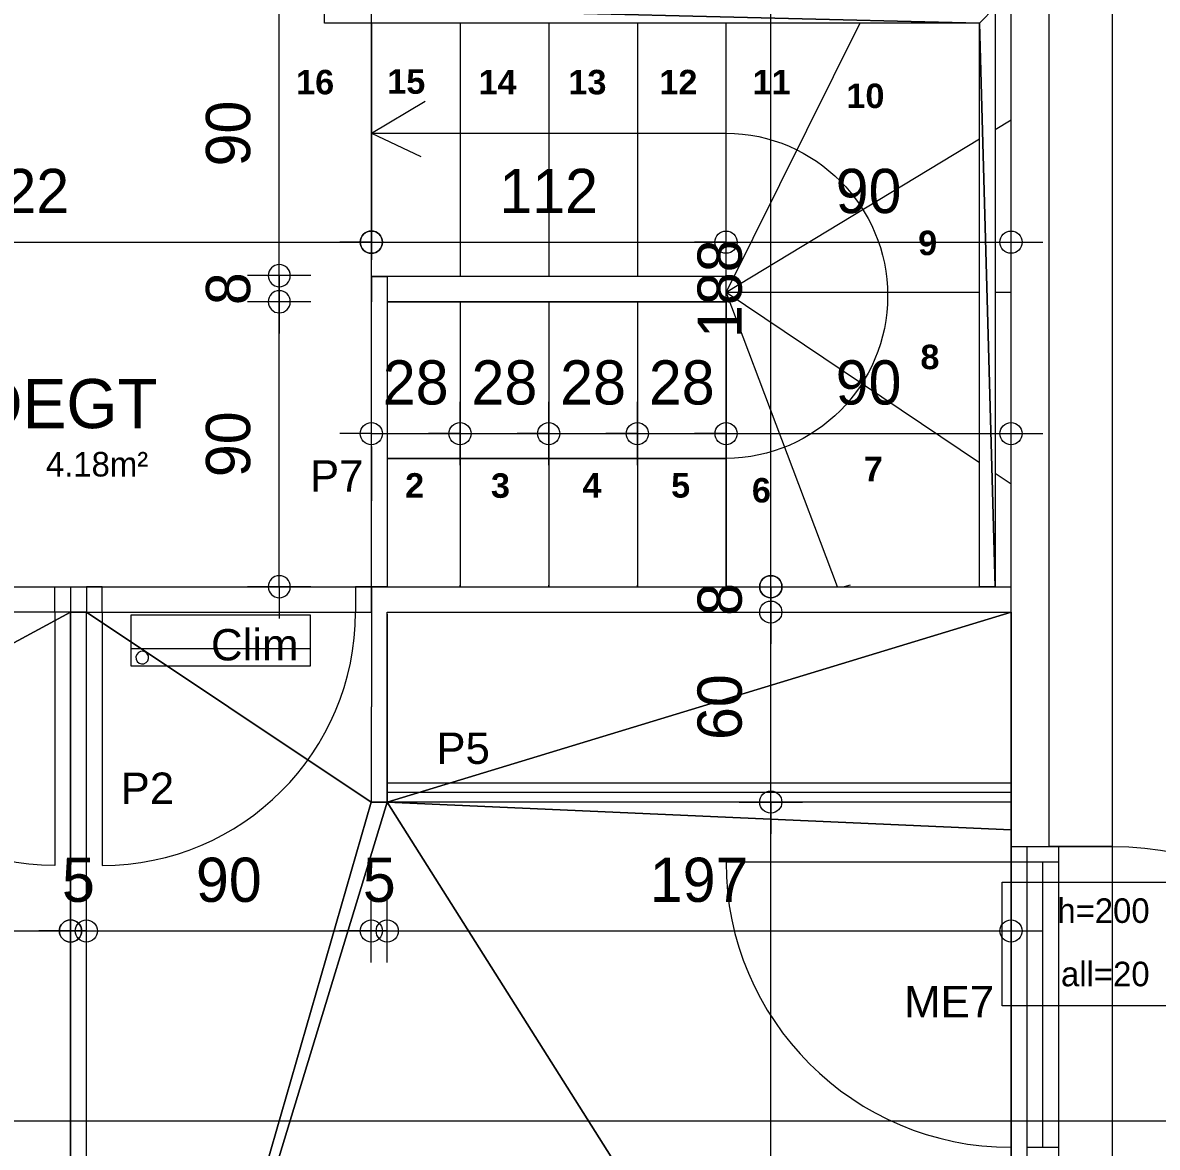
# Model space of a CAD drawing. Header units: metres. Extents: x 1.8 to 61.8, y -53.3 to -11.3.
# Drawn here: x 46.683 to 50.266, y -21.45 to -17.899 of the extents above; entities that cross this region are included whole.
import ezdxf
from ezdxf.enums import TextEntityAlignment as Align
from ezdxf.lldxf.tags import DXFTag

# ---------------------------------------------------------------- set-up
doc = ezdxf.new("R2010")
doc.units = ezdxf.units.M
doc.header["$MEASUREMENT"] = 0
for name, color, linetype in [('Calque commun', 7, 'Continuous'), ('Calque5', 7, 'Continuous'), ('Cotations', 7, 'Continuous'), ('Textes', 7, 'Continuous')]:
    doc.layers.add(name, color=color, linetype=linetype)
doc.styles.add('Arial14', font='arial.ttf', dxfattribs={"height": 0.098961})
doc.styles.add('Arial6', font='arialbd.ttf', dxfattribs={"height": 0.077267})
doc.styles.add('Century Gothic12', font='GOTHIC.TTF', dxfattribs={"height": 0.077575})
doc.styles.add('Century Gothic18', font='GOTHIC.TTF', dxfattribs={"height": 0.139636})
doc.styles.add('Century Gothic21', font='GOTHIC.TTF', dxfattribs={"height": 0.155151})
tags = doc.linetypes.add('DASHDOT2', pattern=[0.5, 0.25, -0.125, 0, -0.125]).pattern_tags.tags
tags[10:11] = [DXFTag(74, 4), DXFTag(75, 0), DXFTag(340, '0'), DXFTag(46, 1.0), DXFTag(50, 0.0), DXFTag(44, 0.0), DXFTag(45, 0.0)]
tags[8:9] = [DXFTag(74, 4), DXFTag(75, 0), DXFTag(340, '0'), DXFTag(46, 1.0), DXFTag(50, 0.0), DXFTag(44, 0.0), DXFTag(45, 0.0)]
tags[6:7] = [DXFTag(74, 4), DXFTag(75, 0), DXFTag(340, '0'), DXFTag(46, 1.0), DXFTag(50, 0.0), DXFTag(44, 0.0), DXFTag(45, 0.0)]
tags[4:5] = [DXFTag(74, 4), DXFTag(75, 0), DXFTag(340, '0'), DXFTag(46, 1.0), DXFTag(50, 0.0), DXFTag(44, 0.0), DXFTag(45, 0.0)]
tags = doc.linetypes.add('HIDDEN', pattern=[0.375, 0.25, -0.125]).pattern_tags.tags
tags[6:7] = [DXFTag(74, 4), DXFTag(75, 0), DXFTag(340, '0'), DXFTag(46, 1.0), DXFTag(50, 0.0), DXFTag(44, 0.0), DXFTag(45, 0.0)]
tags[4:5] = [DXFTag(74, 4), DXFTag(75, 0), DXFTag(340, '0'), DXFTag(46, 1.0), DXFTag(50, 0.0), DXFTag(44, 0.0), DXFTag(45, 0.0)]
tags = doc.linetypes.add('HIDDEN2', pattern=[0.1875, 0.125, -0.0625]).pattern_tags.tags
tags[6:7] = [DXFTag(74, 4), DXFTag(75, 0), DXFTag(340, '0'), DXFTag(46, 1.0), DXFTag(50, 0.0), DXFTag(44, 0.0), DXFTag(45, 0.0)]
tags[4:5] = [DXFTag(74, 4), DXFTag(75, 0), DXFTag(340, '0'), DXFTag(46, 1.0), DXFTag(50, 0.0), DXFTag(44, 0.0), DXFTag(45, 0.0)]
tags = doc.linetypes.add('HIDDENX2', pattern=[0.75, 0.5, -0.25]).pattern_tags.tags
tags[6:7] = [DXFTag(74, 4), DXFTag(75, 0), DXFTag(340, '0'), DXFTag(46, 1.0), DXFTag(50, 0.0), DXFTag(44, 0.0), DXFTag(45, 0.0)]
tags[4:5] = [DXFTag(74, 4), DXFTag(75, 0), DXFTag(340, '0'), DXFTag(46, 1.0), DXFTag(50, 0.0), DXFTag(44, 0.0), DXFTag(45, 0.0)]

# ---------------------------------------------------------------- blocks, each defined once
blk = doc.blocks.new('Block53473')
at = {"layer": 'Calque commun', "color": 7, "linetype": 'Continuous', "lineweight": 9}
for p, q in [((49.8042, -20.4998), (49.8042, -16.2731)), ((49.9242, -20.4998), (49.9242, -16.2731))]:
    blk.add_line(p, q, dxfattribs=at)
at = {"layer": 'Calque commun', "color": 7, "linetype": 'Continuous', "lineweight": 18}
blk.add_line((50.1242, -20.4998), (50.1242, -16.2731), dxfattribs=at)
blk = doc.blocks.new('@PRES_1_$$_1-25')
at = {"layer": 'Calque commun', "color": 5, "linetype": 'Continuous', "lineweight": 9}
for p, q in [((0, 0.32), (1, 0.32)), ((1, 0.15), (0, 0.15)), ((0.05, 0.05), (0.05, 0.15)), ((0.95, 0.15), (0.95, 0.05)), ((0.05, 0.1), (0.95, 0.1)), ((1, 0.05), (0, 0.05)), ((0, 0), (1, 0))]:
    blk.add_line(p, q, dxfattribs=at)
blk = doc.blocks.new('@PRES_1_$$_1-26')
at = {"layer": 'Calque commun', "color": 7, "linetype": 'Continuous', "lineweight": 9}
blk.add_line((0, 0), (0, 0.32), dxfattribs=at)
blk = doc.blocks.new('@PRES_1_$$_1-27')
at = {"layer": 'Calque commun', "color": 7, "linetype": 'Continuous', "lineweight": 9}
blk.add_line((0, 0), (0, 0.32), dxfattribs=at)
blk = doc.blocks.new('INTER_2D_COMB9')
at = {"layer": 'Calque commun', "color": 0, "linetype": 'ByBlock', "lineweight": -2}
for name in ['@PRES_1_$$_1-25', '@PRES_1_$$_1-26']:
    blk.add_blockref(name, (0, 0), dxfattribs=at)
at = {"layer": 'Calque commun', "color": 0, "linetype": 'ByBlock', "lineweight": -2, "extrusion": (0, 0, -1), "xscale": -1, "yscale": -1, "zscale": -1, "rotation": -180}
blk.add_blockref('@PRES_1_$$_1-27', (-1, 0), dxfattribs=at)
blk = doc.blocks.new('PLACED_COMB9')
at = {"layer": 'Calque commun', "color": 0, "linetype": 'ByBlock', "lineweight": -2}
blk.add_blockref('INTER_2D_COMB9', (0, 0), dxfattribs=at)
blk = doc.blocks.new('xmodule1pgniv1-7')
at = {"layer": 'Calque commun', "color": 5, "linetype": 'Continuous', "lineweight": 9}
blk.add_arc((0, 0), 0.5, 0, 359.9994, dxfattribs=at)
blk = doc.blocks.new('xmodule1pgniv1-8')
at = {"layer": 'Calque commun', "color": 5, "linetype": 'Continuous', "lineweight": 9}
blk.add_arc((0, 0), 0.5, 0, 359.9994, dxfattribs=at)
blk = doc.blocks.new('DimLine53630')
at = {"layer": 'Calque commun', "color": 5, "linetype": 'Continuous', "lineweight": 9}
for p, q in [((36.2251, -21.2312), (36.2251, -21.1312)), ((36.1251, -21.2312), (36.3251, -21.2312)), ((36.2251, -24.3512), (36.2251, -21.2312)), ((36.1251, -24.3512), (36.3251, -24.3512)), ((36.2251, -24.3512), (36.2251, -24.4512))]:
    blk.add_line(p, q, dxfattribs=at)
at = {"layer": 'Calque commun', "color": 5, "linetype": 'Continuous', "lineweight": 9, "extrusion": (0, 0, -1), "xscale": 0.07000000029802322, "yscale": 0.07000000029802322, "zscale": 0.07000000029802322, "rotation": 90}
for name, p in [('xmodule1pgniv1-8', (-36.2251, -21.2312)), ('xmodule1pgniv1-7', (-36.2251, -24.3512))]:
    blk.add_blockref(name, p, dxfattribs=at)
at = {"layer": 'Calque commun', "color": 5, "linetype": 'Continuous', "lineweight": 9, "style": 'Century Gothic18'}
blk.add_text('312', height=0.13964, rotation=90, dxfattribs=at).set_placement((36.1751, -22.7912), align=Align.BOTTOM_CENTER)
blk = doc.blocks.new('xmodule1pgniv1-9')
at = {"layer": 'Calque commun', "color": 5, "linetype": 'Continuous', "lineweight": 9}
blk.add_arc((0, 0), 0.5, 0, 359.9994, dxfattribs=at)
blk = doc.blocks.new('xmodule1pgniv1-10')
at = {"layer": 'Calque commun', "color": 5, "linetype": 'Continuous', "lineweight": 9}
blk.add_arc((0, 0), 0.5, 0, 359.9994, dxfattribs=at)
blk = doc.blocks.new('DimLine53638')
at = {"layer": 'Calque commun', "color": 5, "linetype": 'Continuous', "lineweight": 9}
for p, q in [((36.2251, -20.6312), (36.2251, -20.5312)), ((36.1251, -20.6312), (36.3251, -20.6312)), ((36.2251, -21.2312), (36.2251, -20.6312)), ((36.1251, -21.2312), (36.3251, -21.2312)), ((36.2251, -21.2312), (36.2251, -21.3312))]:
    blk.add_line(p, q, dxfattribs=at)
at = {"layer": 'Calque commun', "color": 5, "linetype": 'Continuous', "lineweight": 9, "extrusion": (0, 0, -1), "xscale": 0.07000000029802322, "yscale": 0.07000000029802322, "zscale": 0.07000000029802322, "rotation": 90}
for name, p in [('xmodule1pgniv1-10', (-36.2251, -20.6312)), ('xmodule1pgniv1-9', (-36.2251, -21.2312))]:
    blk.add_blockref(name, p, dxfattribs=at)
at = {"layer": 'Calque commun', "color": 5, "linetype": 'Continuous', "lineweight": 9, "style": 'Century Gothic18'}
blk.add_text('60', height=0.13964, rotation=90, dxfattribs=at).set_placement((36.1751, -20.9312), align=Align.BOTTOM_CENTER)
blk = doc.blocks.new('xmodule1pgniv1-11')
at = {"layer": 'Calque commun', "color": 5, "linetype": 'Continuous', "lineweight": 9}
blk.add_arc((0, 0), 0.5, 0, 359.9994, dxfattribs=at)
blk = doc.blocks.new('xmodule1pgniv1-12')
at = {"layer": 'Calque commun', "color": 5, "linetype": 'Continuous', "lineweight": 9}
blk.add_arc((0, 0), 0.5, 0, 359.9994, dxfattribs=at)
blk = doc.blocks.new('DimLine53646')
at = {"layer": 'Calque commun', "color": 5, "linetype": 'Continuous', "lineweight": 9}
for p, q in [((36.2252, -20.5512), (36.2252, -20.4512)), ((36.1252, -20.5512), (36.3252, -20.5512)), ((36.2251, -20.6312), (36.2252, -20.5512)), ((36.1251, -20.6312), (36.3251, -20.6312)), ((36.2251, -20.6312), (36.2251, -20.7312))]:
    blk.add_line(p, q, dxfattribs=at)
at = {"layer": 'Calque commun', "color": 5, "linetype": 'Continuous', "lineweight": 9, "extrusion": (0, 0, -1), "xscale": 0.07000000029802322, "yscale": 0.07000000029802322, "zscale": 0.07000000029802322, "rotation": 90}
for name, p in [('xmodule1pgniv1-12', (-36.2252, -20.5512)), ('xmodule1pgniv1-11', (-36.2251, -20.6312))]:
    blk.add_blockref(name, p, dxfattribs=at)
at = {"layer": 'Calque commun', "color": 5, "linetype": 'Continuous', "lineweight": 9, "style": 'Century Gothic18'}
blk.add_text('8', height=0.1396, rotation=89.9781, dxfattribs=at).set_placement((36.1752, -20.5912), align=Align.BOTTOM_CENTER)
blk = doc.blocks.new('xmodule1pgniv1-13')
at = {"layer": 'Calque commun', "color": 5, "linetype": 'Continuous', "lineweight": 9}
blk.add_arc((0, 0), 0.5, 0, 359.9994, dxfattribs=at)
blk = doc.blocks.new('xmodule1pgniv1-14')
at = {"layer": 'Calque commun', "color": 5, "linetype": 'Continuous', "lineweight": 9}
blk.add_arc((0, 0), 0.5, 0, 359.9994, dxfattribs=at)
blk = doc.blocks.new('DimLine53654')
at = {"layer": 'Calque commun', "color": 5, "linetype": 'Continuous', "lineweight": 9}
for p, q in [((36.2253, -18.6687), (36.2253, -18.5687)), ((36.1253, -18.6687), (36.3253, -18.6687)), ((36.2252, -20.5512), (36.2253, -18.6687)), ((36.1252, -20.5512), (36.3252, -20.5512)), ((36.2252, -20.5512), (36.2252, -20.6512))]:
    blk.add_line(p, q, dxfattribs=at)
at = {"layer": 'Calque commun', "color": 5, "linetype": 'Continuous', "lineweight": 9, "xscale": 0.07000000029802322, "yscale": 0.07000000029802322, "zscale": 0.07000000029802322, "rotation": 90}
for name, p in [('xmodule1pgniv1-14', (36.2253, -18.6687)), ('xmodule1pgniv1-13', (36.2252, -20.5512))]:
    blk.add_blockref(name, p, dxfattribs=at)
at = {"layer": 'Calque commun', "color": 5, "linetype": 'Continuous', "lineweight": 9, "style": 'Century Gothic18'}
blk.add_text('188', height=0.13964, rotation=89.9974, dxfattribs=at).set_placement((36.1752, -19.61), align=Align.BOTTOM_CENTER)
blk = doc.blocks.new('xmodule1pgniv1-21')
at = {"layer": 'Calque commun', "color": 5, "linetype": 'Continuous', "lineweight": 9}
blk.add_arc((0, 0), 0.5, 0, 359.9994, dxfattribs=at)
blk = doc.blocks.new('xmodule1pgniv1-22')
at = {"layer": 'Calque commun', "color": 5, "linetype": 'Continuous', "lineweight": 9}
blk.add_arc((0, 0), 0.5, 0, 359.9994, dxfattribs=at)
blk = doc.blocks.new('DimLine53686')
at = {"layer": 'Calque commun', "color": 5, "linetype": 'Continuous', "lineweight": 9}
for p, q in [((36.0838, -19.563), (36.0838, -19.363)), ((36.9838, -19.563), (36.9838, -19.363)), ((36.0838, -19.463), (35.9838, -19.463)), ((36.0838, -19.463), (36.9838, -19.463)), ((36.9838, -19.463), (37.0838, -19.463))]:
    blk.add_line(p, q, dxfattribs=at)
at = {"layer": 'Calque commun', "color": 5, "linetype": 'Continuous', "lineweight": 9, "extrusion": (0, 0, -1), "xscale": 0.07000000029802322, "yscale": 0.07000000029802322, "zscale": 0.07000000029802322}
for name, p in [('xmodule1pgniv1-21', (-36.0838, -19.463)), ('xmodule1pgniv1-22', (-36.9838, -19.463))]:
    blk.add_blockref(name, p, dxfattribs=at)
at = {"layer": 'Calque commun', "color": 5, "linetype": 'Continuous', "lineweight": 9, "style": 'Century Gothic18'}
blk.add_text('90', height=0.13964, dxfattribs=at).set_placement((36.5338, -19.413), align=Align.BOTTOM_CENTER)
blk = doc.blocks.new('xmodule1pgniv1-23')
at = {"layer": 'Calque commun', "color": 5, "linetype": 'Continuous', "lineweight": 9}
blk.add_arc((0, 0), 0.5, 0, 359.9994, dxfattribs=at)
blk = doc.blocks.new('xmodule1pgniv1-24')
at = {"layer": 'Calque commun', "color": 5, "linetype": 'Continuous', "lineweight": 9}
blk.add_arc((0, 0), 0.5, 0, 359.9994, dxfattribs=at)
blk = doc.blocks.new('DimLine53694')
at = {"layer": 'Calque commun', "color": 5, "linetype": 'Continuous', "lineweight": 9}
for p, q in [((34.9639, -19.563), (34.9639, -19.363)), ((36.0838, -19.563), (36.0838, -19.363)), ((34.9639, -19.463), (34.8639, -19.463)), ((34.9639, -19.463), (36.0838, -19.463)), ((36.0838, -19.463), (36.1838, -19.463))]:
    blk.add_line(p, q, dxfattribs=at)
at = {"layer": 'Calque commun', "color": 5, "linetype": 'Continuous', "lineweight": 9, "extrusion": (0, 0, -1), "xscale": 0.07000000029802322, "yscale": 0.07000000029802322, "zscale": 0.07000000029802322}
for name, p in [('xmodule1pgniv1-23', (-34.9639, -19.463)), ('xmodule1pgniv1-24', (-36.0838, -19.463))]:
    blk.add_blockref(name, p, dxfattribs=at)
at = {"layer": 'Calque commun', "color": 5, "linetype": 'Continuous', "lineweight": 9, "style": 'Century Gothic18'}
blk.add_text('112', height=0.13964, dxfattribs=at).set_placement((35.5238, -19.413), align=Align.BOTTOM_CENTER)
blk = doc.blocks.new('xmodule1pgniv1-25')
at = {"layer": 'Calque commun', "color": 5, "linetype": 'Continuous', "lineweight": 9}
blk.add_arc((0, 0), 0.5, 0, 359.9994, dxfattribs=at)
blk = doc.blocks.new('xmodule1pgniv1-26')
at = {"layer": 'Calque commun', "color": 5, "linetype": 'Continuous', "lineweight": 9}
blk.add_arc((0, 0), 0.5, 0, 359.9994, dxfattribs=at)
blk = doc.blocks.new('DimLine53702')
at = {"layer": 'Calque commun', "color": 5, "linetype": 'Continuous', "lineweight": 9}
for p, q in [((32.7437, -19.563), (32.7437, -19.363)), ((34.9639, -19.563), (34.9639, -19.363)), ((32.7437, -19.463), (32.6437, -19.463)), ((32.7437, -19.463), (34.9639, -19.463)), ((34.9639, -19.463), (35.0639, -19.463))]:
    blk.add_line(p, q, dxfattribs=at)
at = {"layer": 'Calque commun', "color": 5, "linetype": 'Continuous', "lineweight": 9, "xscale": 0.07000000029802322, "yscale": 0.07000000029802322, "zscale": 0.07000000029802322}
for name, p in [('xmodule1pgniv1-25', (32.7437, -19.463)), ('xmodule1pgniv1-26', (34.9639, -19.463))]:
    blk.add_blockref(name, p, dxfattribs=at)
at = {"layer": 'Calque commun', "color": 5, "linetype": 'Continuous', "lineweight": 9, "style": 'Century Gothic18'}
blk.add_text('222', height=0.13964, dxfattribs=at).set_placement((33.8538, -19.413), align=Align.BOTTOM_CENTER)
blk = doc.blocks.new('xmodule1pgniv1-65')
at = {"layer": 'Calque commun', "color": 5, "linetype": 'Continuous', "lineweight": 9}
blk.add_arc((0, 0), 0.5, 0, 359.9994, dxfattribs=at)
blk = doc.blocks.new('xmodule1pgniv1-66')
at = {"layer": 'Calque commun', "color": 5, "linetype": 'Continuous', "lineweight": 9}
blk.add_arc((0, 0), 0.5, 0, 359.9994, dxfattribs=at)
blk = doc.blocks.new('DimLine53878')
at = {"layer": 'Calque commun', "color": 5, "linetype": 'Continuous', "lineweight": 9}
for p, q in [((35.0138, -21.7381), (35.0138, -21.5381)), ((36.9837, -21.7381), (36.9837, -21.5381)), ((35.0138, -21.6381), (34.9138, -21.6381)), ((35.0138, -21.6381), (36.9837, -21.6381)), ((36.9837, -21.6381), (37.0837, -21.6381))]:
    blk.add_line(p, q, dxfattribs=at)
at = {"layer": 'Calque commun', "color": 5, "linetype": 'Continuous', "lineweight": 9, "extrusion": (0, 0, -1), "xscale": 0.07000000029802322, "yscale": 0.07000000029802322, "zscale": 0.07000000029802322}
for name, p in [('xmodule1pgniv1-65', (-35.0138, -21.6381)), ('xmodule1pgniv1-66', (-36.9837, -21.6381))]:
    blk.add_blockref(name, p, dxfattribs=at)
at = {"layer": 'Calque commun', "color": 5, "linetype": 'Continuous', "lineweight": 9, "style": 'Century Gothic18'}
blk.add_text('197', height=0.13964, dxfattribs=at).set_placement((35.9987, -21.5881), align=Align.BOTTOM_CENTER)
blk = doc.blocks.new('xmodule1pgniv1-67')
at = {"layer": 'Calque commun', "color": 5, "linetype": 'Continuous', "lineweight": 9}
blk.add_arc((0, 0), 0.5, 0, 359.9994, dxfattribs=at)
blk = doc.blocks.new('xmodule1pgniv1-68')
at = {"layer": 'Calque commun', "color": 5, "linetype": 'Continuous', "lineweight": 9}
blk.add_arc((0, 0), 0.5, 0, 359.9994, dxfattribs=at)
blk = doc.blocks.new('DimLine53886')
at = {"layer": 'Calque commun', "color": 5, "linetype": 'Continuous', "lineweight": 9}
for p, q in [((34.9637, -21.7381), (34.9637, -21.5381)), ((35.0138, -21.7381), (35.0138, -21.5381)), ((34.9637, -21.6381), (34.8637, -21.6381)), ((34.9637, -21.6381), (35.0138, -21.6381)), ((35.0138, -21.6381), (35.1138, -21.6381))]:
    blk.add_line(p, q, dxfattribs=at)
at = {"layer": 'Calque commun', "color": 5, "linetype": 'Continuous', "lineweight": 9, "extrusion": (0, 0, -1), "xscale": 0.07000000029802322, "yscale": 0.07000000029802322, "zscale": 0.07000000029802322}
for name, p in [('xmodule1pgniv1-67', (-34.9637, -21.6381)), ('xmodule1pgniv1-68', (-35.0138, -21.6381))]:
    blk.add_blockref(name, p, dxfattribs=at)
at = {"layer": 'Calque commun', "color": 5, "linetype": 'Continuous', "lineweight": 9, "style": 'Century Gothic18'}
blk.add_text('5', height=0.1396, dxfattribs=at).set_placement((34.9888, -21.5881), align=Align.BOTTOM_CENTER)
blk = doc.blocks.new('xmodule1pgniv1-69')
at = {"layer": 'Calque commun', "color": 5, "linetype": 'Continuous', "lineweight": 9}
blk.add_arc((0, 0), 0.5, 0, 359.9994, dxfattribs=at)
blk = doc.blocks.new('xmodule1pgniv1-70')
at = {"layer": 'Calque commun', "color": 5, "linetype": 'Continuous', "lineweight": 9}
blk.add_arc((0, 0), 0.5, 0, 359.9994, dxfattribs=at)
blk = doc.blocks.new('DimLine53894')
at = {"layer": 'Calque commun', "color": 5, "linetype": 'Continuous', "lineweight": 9}
for p, q in [((34.0638, -21.7381), (34.0638, -21.5381)), ((34.9637, -21.7381), (34.9637, -21.5381)), ((34.0638, -21.6381), (33.9638, -21.6381)), ((34.0638, -21.6381), (34.9637, -21.6381)), ((34.9637, -21.6381), (35.0637, -21.6381))]:
    blk.add_line(p, q, dxfattribs=at)
at = {"layer": 'Calque commun', "color": 5, "linetype": 'Continuous', "lineweight": 9, "extrusion": (0, 0, -1), "xscale": 0.07000000029802322, "yscale": 0.07000000029802322, "zscale": 0.07000000029802322}
for name, p in [('xmodule1pgniv1-69', (-34.0638, -21.6381)), ('xmodule1pgniv1-70', (-34.9637, -21.6381))]:
    blk.add_blockref(name, p, dxfattribs=at)
at = {"layer": 'Calque commun', "color": 5, "linetype": 'Continuous', "lineweight": 9, "style": 'Century Gothic18'}
blk.add_text('90', height=0.13964, dxfattribs=at).set_placement((34.5137, -21.5881), align=Align.BOTTOM_CENTER)
blk = doc.blocks.new('xmodule1pgniv1-71')
at = {"layer": 'Calque commun', "color": 5, "linetype": 'Continuous', "lineweight": 9}
blk.add_arc((0, 0), 0.5, 0, 359.9994, dxfattribs=at)
blk = doc.blocks.new('xmodule1pgniv1-72')
at = {"layer": 'Calque commun', "color": 5, "linetype": 'Continuous', "lineweight": 9}
blk.add_arc((0, 0), 0.5, 0, 359.9994, dxfattribs=at)
blk = doc.blocks.new('DimLine53902')
at = {"layer": 'Calque commun', "color": 5, "linetype": 'Continuous', "lineweight": 9}
for p, q in [((34.0138, -21.7381), (34.0138, -21.5381)), ((34.0638, -21.7381), (34.0638, -21.5381)), ((34.0138, -21.6381), (33.9138, -21.6381)), ((34.0138, -21.6381), (34.0638, -21.6381)), ((34.0638, -21.6381), (34.1638, -21.6381))]:
    blk.add_line(p, q, dxfattribs=at)
at = {"layer": 'Calque commun', "color": 5, "linetype": 'Continuous', "lineweight": 9, "extrusion": (0, 0, -1), "xscale": 0.07000000029802322, "yscale": 0.07000000029802322, "zscale": 0.07000000029802322}
for name, p in [('xmodule1pgniv1-71', (-34.0138, -21.6381)), ('xmodule1pgniv1-72', (-34.0638, -21.6381))]:
    blk.add_blockref(name, p, dxfattribs=at)
at = {"layer": 'Calque commun', "color": 5, "linetype": 'Continuous', "lineweight": 9, "style": 'Century Gothic18'}
blk.add_text('5', height=0.1396, dxfattribs=at).set_placement((34.0388, -21.5881), align=Align.BOTTOM_CENTER)
blk = doc.blocks.new('xmodule1pgniv1-73')
at = {"layer": 'Calque commun', "color": 5, "linetype": 'Continuous', "lineweight": 9}
blk.add_arc((0, 0), 0.5, 0, 359.9994, dxfattribs=at)
blk = doc.blocks.new('xmodule1pgniv1-74')
at = {"layer": 'Calque commun', "color": 5, "linetype": 'Continuous', "lineweight": 9}
blk.add_arc((0, 0), 0.5, 0, 359.9994, dxfattribs=at)
blk = doc.blocks.new('DimLine53910')
at = {"layer": 'Calque commun', "color": 5, "linetype": 'Continuous', "lineweight": 9}
for p, q in [((32.7436, -21.7381), (32.7436, -21.5381)), ((34.0138, -21.7381), (34.0138, -21.5381)), ((32.7436, -21.6381), (32.6436, -21.6381)), ((32.7436, -21.6381), (34.0138, -21.6381)), ((34.0138, -21.6381), (34.1138, -21.6381))]:
    blk.add_line(p, q, dxfattribs=at)
at = {"layer": 'Calque commun', "color": 5, "linetype": 'Continuous', "lineweight": 9, "xscale": 0.07000000029802322, "yscale": 0.07000000029802322, "zscale": 0.07000000029802322}
for name, p in [('xmodule1pgniv1-73', (32.7436, -21.6381)), ('xmodule1pgniv1-74', (34.0138, -21.6381))]:
    blk.add_blockref(name, p, dxfattribs=at)
at = {"layer": 'Calque commun', "color": 5, "linetype": 'Continuous', "lineweight": 9, "style": 'Century Gothic18'}
blk.add_text('127', height=0.13964, dxfattribs=at).set_placement((33.3787, -21.5881), align=Align.BOTTOM_CENTER)
blk = doc.blocks.new('@PRES_1_$$_1-46')
at = {"layer": 'Calque commun', "color": 5, "linetype": 'Continuous', "lineweight": 9}
blk.add_line((0.05, 0.08), (0.05, 0.88), dxfattribs=at)
at = {"layer": 'Calque commun', "color": 5, "linetype": 'Continuous', "lineweight": 9, "extrusion": (0, 0, -1)}
blk.add_arc((-0.05, 0.08), 0.8, 90, 180, dxfattribs=at)
at = {"layer": 'Calque commun', "color": 5, "linetype": 'Continuous', "lineweight": 9}
mesh = blk.add_polyface(dxfattribs=at)
corners = [(0, 0), (0, 0.08), (0.05, 0.08), (0.05, 0)]
mesh.append_faces([[corners[k] for k in face] for face in [(0, 1, 2, 3)]], dxfattribs={"color": 5})
mesh = blk.add_polyface(dxfattribs=at)
corners = [(0.85, 0), (0.85, 0.08), (0.9, 0.08), (0.9, 0)]
mesh.append_faces([[corners[k] for k in face] for face in [(0, 1, 2, 3)]], dxfattribs={"color": 5})
blk = doc.blocks.new('@PRES_1_$$_1-47')
at = {"layer": 'Calque commun', "color": 7, "linetype": 'Continuous', "lineweight": 9}
blk.add_line((0, 0), (0, 0.08), dxfattribs=at)
blk = doc.blocks.new('@PRES_1_$$_1-48')
at = {"layer": 'Calque commun', "color": 7, "linetype": 'Continuous', "lineweight": 9}
blk.add_line((0, 0), (0, 0.08), dxfattribs=at)
blk = doc.blocks.new('INTER_2D_COMB16')
at = {"layer": 'Calque5', "color": 0, "linetype": 'ByBlock', "lineweight": -2}
for name in ['@PRES_1_$$_1-46', '@PRES_1_$$_1-47']:
    blk.add_blockref(name, (0, 0), dxfattribs=at)
at = {"layer": 'Calque5', "color": 0, "linetype": 'ByBlock', "lineweight": -2, "extrusion": (0, 0, -1), "xscale": -1, "yscale": -1, "zscale": -1, "rotation": -180}
blk.add_blockref('@PRES_1_$$_1-48', (-0.9, 0), dxfattribs=at)
blk = doc.blocks.new('PLACED_COMB16')
at = {"layer": 'Calque5', "color": 0, "linetype": 'ByBlock', "lineweight": -2}
blk.add_blockref('INTER_2D_COMB16', (0, 0), dxfattribs=at)
blk = doc.blocks.new('xmodule1pgniv1-97')
at = {"layer": 'Calque commun', "color": 5, "linetype": 'Continuous', "lineweight": 9}
blk.add_arc((0, 0), 0.5, 0, 359.9994, dxfattribs=at)
blk = doc.blocks.new('xmodule1pgniv1-98')
at = {"layer": 'Calque commun', "color": 5, "linetype": 'Continuous', "lineweight": 9}
blk.add_arc((0, 0), 0.5, 0, 359.9994, dxfattribs=at)
blk = doc.blocks.new('DimLine60103')
at = {"layer": 'Calque commun', "color": 5, "linetype": 'Continuous', "lineweight": 9}
for p, q in [((34.6729, -19.6513), (34.6729, -19.5513)), ((34.7729, -19.6513), (34.5729, -19.6513)), ((34.6729, -20.5512), (34.6729, -19.6513)), ((34.7729, -20.5512), (34.5729, -20.5512)), ((34.6729, -20.5512), (34.6729, -20.6512))]:
    blk.add_line(p, q, dxfattribs=at)
at = {"layer": 'Calque commun', "color": 5, "linetype": 'Continuous', "lineweight": 9, "xscale": 0.07000000029802322, "yscale": 0.07000000029802322, "zscale": 0.07000000029802322, "rotation": 90}
for name, p in [('xmodule1pgniv1-98', (34.6729, -19.6513)), ('xmodule1pgniv1-97', (34.6729, -20.5512))]:
    blk.add_blockref(name, p, dxfattribs=at)
at = {"layer": 'Calque commun', "color": 5, "linetype": 'Continuous', "lineweight": 9, "style": 'Century Gothic18'}
blk.add_text('90', height=0.13964, rotation=90, dxfattribs=at).set_placement((34.6229, -20.1012), align=Align.BOTTOM_CENTER)
blk = doc.blocks.new('xmodule1pgniv1-99')
at = {"layer": 'Calque commun', "color": 5, "linetype": 'Continuous', "lineweight": 9}
blk.add_arc((0, 0), 0.5, 0, 359.9994, dxfattribs=at)
blk = doc.blocks.new('xmodule1pgniv1-100')
at = {"layer": 'Calque commun', "color": 5, "linetype": 'Continuous', "lineweight": 9}
blk.add_arc((0, 0), 0.5, 0, 359.9994, dxfattribs=at)
blk = doc.blocks.new('DimLine60111')
at = {"layer": 'Calque commun', "color": 5, "linetype": 'Continuous', "lineweight": 9}
for p, q in [((34.6729, -19.5687), (34.6729, -19.4687)), ((34.7729, -19.5687), (34.5729, -19.5687)), ((34.6729, -19.6513), (34.6729, -19.5687)), ((34.7729, -19.6513), (34.5729, -19.6513)), ((34.6729, -19.6513), (34.6729, -19.7513))]:
    blk.add_line(p, q, dxfattribs=at)
at = {"layer": 'Calque commun', "color": 5, "linetype": 'Continuous', "lineweight": 9, "xscale": 0.07000000029802322, "yscale": 0.07000000029802322, "zscale": 0.07000000029802322, "rotation": 90}
for name, p in [('xmodule1pgniv1-100', (34.6729, -19.5687)), ('xmodule1pgniv1-99', (34.6729, -19.6513))]:
    blk.add_blockref(name, p, dxfattribs=at)
at = {"layer": 'Calque commun', "color": 5, "linetype": 'Continuous', "lineweight": 9, "style": 'Century Gothic18'}
blk.add_text('8', height=0.1396, rotation=90, dxfattribs=at).set_placement((34.6229, -19.61), align=Align.BOTTOM_CENTER)
blk = doc.blocks.new('xmodule1pgniv1-101')
at = {"layer": 'Calque commun', "color": 5, "linetype": 'Continuous', "lineweight": 9}
blk.add_arc((0, 0), 0.5, 0, 359.9994, dxfattribs=at)
blk = doc.blocks.new('xmodule1pgniv1-102')
at = {"layer": 'Calque commun', "color": 5, "linetype": 'Continuous', "lineweight": 9}
blk.add_arc((0, 0), 0.5, 0, 359.9994, dxfattribs=at)
blk = doc.blocks.new('DimLine60119')
at = {"layer": 'Calque commun', "color": 5, "linetype": 'Continuous', "lineweight": 9}
for p, q in [((34.6729, -18.6713), (34.6729, -18.5713)), ((34.7729, -18.6713), (34.5729, -18.6713)), ((34.6729, -19.5687), (34.6729, -18.6713)), ((34.7729, -19.5687), (34.5729, -19.5687)), ((34.6729, -19.5687), (34.6729, -19.6687))]:
    blk.add_line(p, q, dxfattribs=at)
at = {"layer": 'Calque commun', "color": 5, "linetype": 'Continuous', "lineweight": 9, "xscale": 0.07000000029802322, "yscale": 0.07000000029802322, "zscale": 0.07000000029802322, "rotation": 90}
for name, p in [('xmodule1pgniv1-102', (34.6729, -18.6713)), ('xmodule1pgniv1-101', (34.6729, -19.5687))]:
    blk.add_blockref(name, p, dxfattribs=at)
at = {"layer": 'Calque commun', "color": 5, "linetype": 'Continuous', "lineweight": 9, "style": 'Century Gothic18'}
blk.add_text('90', height=0.13964, rotation=90, dxfattribs=at).set_placement((34.6229, -19.12), align=Align.BOTTOM_CENTER)
blk = doc.blocks.new('xmodule1pgniv1-103')
at = {"layer": 'Calque commun', "color": 5, "linetype": 'Continuous', "lineweight": 9}
blk.add_arc((0, 0), 0.5, 0, 359.9994, dxfattribs=at)
blk = doc.blocks.new('xmodule1pgniv1-104')
at = {"layer": 'Calque commun', "color": 5, "linetype": 'Continuous', "lineweight": 9}
blk.add_arc((0, 0), 0.5, 0, 359.9994, dxfattribs=at)
blk = doc.blocks.new('DimLine60129')
at = {"layer": 'Calque commun', "color": 5, "linetype": 'Continuous', "lineweight": 9}
for p, q in [((36.0839, -20.1676), (36.0839, -19.9676)), ((36.9838, -20.1676), (36.9838, -19.9676)), ((36.0839, -20.0676), (35.9839, -20.0676)), ((36.0839, -20.0676), (36.9838, -20.0676)), ((36.9838, -20.0676), (37.0838, -20.0676))]:
    blk.add_line(p, q, dxfattribs=at)
at = {"layer": 'Calque commun', "color": 5, "linetype": 'Continuous', "lineweight": 9, "extrusion": (0, 0, -1), "xscale": 0.07000000029802322, "yscale": 0.07000000029802322, "zscale": 0.07000000029802322}
for name, p in [('xmodule1pgniv1-103', (-36.0839, -20.0676)), ('xmodule1pgniv1-104', (-36.9838, -20.0676))]:
    blk.add_blockref(name, p, dxfattribs=at)
at = {"layer": 'Calque commun', "color": 5, "linetype": 'Continuous', "lineweight": 9, "style": 'Century Gothic18'}
blk.add_text('90', height=0.13964, dxfattribs=at).set_placement((36.5338, -20.0176), align=Align.BOTTOM_CENTER)
blk = doc.blocks.new('xmodule1pgniv1-105')
at = {"layer": 'Calque commun', "color": 5, "linetype": 'Continuous', "lineweight": 9}
blk.add_arc((0, 0), 0.5, 0, 359.9994, dxfattribs=at)
blk = doc.blocks.new('xmodule1pgniv1-106')
at = {"layer": 'Calque commun', "color": 5, "linetype": 'Continuous', "lineweight": 9}
blk.add_arc((0, 0), 0.5, 0, 359.9994, dxfattribs=at)
blk = doc.blocks.new('DimLine60137')
at = {"layer": 'Calque commun', "color": 5, "linetype": 'Continuous', "lineweight": 9}
for p, q in [((35.8039, -20.1676), (35.8039, -19.9676)), ((36.0839, -20.1676), (36.0839, -19.9676)), ((35.8039, -20.0676), (35.7039, -20.0676)), ((35.8039, -20.0676), (36.0839, -20.0676)), ((36.0839, -20.0676), (36.1839, -20.0676))]:
    blk.add_line(p, q, dxfattribs=at)
at = {"layer": 'Calque commun', "color": 5, "linetype": 'Continuous', "lineweight": 9, "extrusion": (0, 0, -1), "xscale": 0.07000000029802322, "yscale": 0.07000000029802322, "zscale": 0.07000000029802322}
for name, p in [('xmodule1pgniv1-105', (-35.8039, -20.0676)), ('xmodule1pgniv1-106', (-36.0839, -20.0676))]:
    blk.add_blockref(name, p, dxfattribs=at)
at = {"layer": 'Calque commun', "color": 5, "linetype": 'Continuous', "lineweight": 9, "style": 'Century Gothic18'}
blk.add_text('28', height=0.13964, dxfattribs=at).set_placement((35.9439, -20.0176), align=Align.BOTTOM_CENTER)
blk = doc.blocks.new('xmodule1pgniv1-107')
at = {"layer": 'Calque commun', "color": 5, "linetype": 'Continuous', "lineweight": 9}
blk.add_arc((0, 0), 0.5, 0, 359.9994, dxfattribs=at)
blk = doc.blocks.new('xmodule1pgniv1-108')
at = {"layer": 'Calque commun', "color": 5, "linetype": 'Continuous', "lineweight": 9}
blk.add_arc((0, 0), 0.5, 0, 359.9994, dxfattribs=at)
blk = doc.blocks.new('DimLine60145')
at = {"layer": 'Calque commun', "color": 5, "linetype": 'Continuous', "lineweight": 9}
for p, q in [((35.5239, -20.1676), (35.5239, -19.9676)), ((35.8039, -20.1676), (35.8039, -19.9676)), ((35.5239, -20.0676), (35.4239, -20.0676)), ((35.5239, -20.0676), (35.8039, -20.0676)), ((35.8039, -20.0676), (35.9039, -20.0676))]:
    blk.add_line(p, q, dxfattribs=at)
at = {"layer": 'Calque commun', "color": 5, "linetype": 'Continuous', "lineweight": 9, "extrusion": (0, 0, -1), "xscale": 0.07000000029802322, "yscale": 0.07000000029802322, "zscale": 0.07000000029802322}
for name, p in [('xmodule1pgniv1-107', (-35.5239, -20.0676)), ('xmodule1pgniv1-108', (-35.8039, -20.0676))]:
    blk.add_blockref(name, p, dxfattribs=at)
at = {"layer": 'Calque commun', "color": 5, "linetype": 'Continuous', "lineweight": 9, "style": 'Century Gothic18'}
blk.add_text('28', height=0.13964, dxfattribs=at).set_placement((35.6639, -20.0176), align=Align.BOTTOM_CENTER)
blk = doc.blocks.new('xmodule1pgniv1-109')
at = {"layer": 'Calque commun', "color": 5, "linetype": 'Continuous', "lineweight": 9}
blk.add_arc((0, 0), 0.5, 0, 359.9994, dxfattribs=at)
blk = doc.blocks.new('xmodule1pgniv1-110')
at = {"layer": 'Calque commun', "color": 5, "linetype": 'Continuous', "lineweight": 9}
blk.add_arc((0, 0), 0.5, 0, 359.9994, dxfattribs=at)
blk = doc.blocks.new('DimLine60153')
at = {"layer": 'Calque commun', "color": 5, "linetype": 'Continuous', "lineweight": 9}
for p, q in [((35.2439, -20.1676), (35.2439, -19.9676)), ((35.5239, -20.1676), (35.5239, -19.9676)), ((35.2439, -20.0676), (35.1439, -20.0676)), ((35.2439, -20.0676), (35.5239, -20.0676)), ((35.5239, -20.0676), (35.6239, -20.0676))]:
    blk.add_line(p, q, dxfattribs=at)
at = {"layer": 'Calque commun', "color": 5, "linetype": 'Continuous', "lineweight": 9, "extrusion": (0, 0, -1), "xscale": 0.07000000029802322, "yscale": 0.07000000029802322, "zscale": 0.07000000029802322}
for name, p in [('xmodule1pgniv1-109', (-35.2439, -20.0676)), ('xmodule1pgniv1-110', (-35.5239, -20.0676))]:
    blk.add_blockref(name, p, dxfattribs=at)
at = {"layer": 'Calque commun', "color": 5, "linetype": 'Continuous', "lineweight": 9, "style": 'Century Gothic18'}
blk.add_text('28', height=0.13964, dxfattribs=at).set_placement((35.3839, -20.0176), align=Align.BOTTOM_CENTER)
blk = doc.blocks.new('xmodule1pgniv1-111')
at = {"layer": 'Calque commun', "color": 5, "linetype": 'Continuous', "lineweight": 9}
blk.add_arc((0, 0), 0.5, 0, 359.9994, dxfattribs=at)
blk = doc.blocks.new('xmodule1pgniv1-112')
at = {"layer": 'Calque commun', "color": 5, "linetype": 'Continuous', "lineweight": 9}
blk.add_arc((0, 0), 0.5, 0, 359.9994, dxfattribs=at)
blk = doc.blocks.new('DimLine60161')
at = {"layer": 'Calque commun', "color": 5, "linetype": 'Continuous', "lineweight": 9}
for p, q in [((34.9638, -20.1676), (34.9638, -19.9676)), ((35.2439, -20.1676), (35.2439, -19.9676)), ((34.9638, -20.0676), (34.8638, -20.0676)), ((34.9638, -20.0676), (35.2439, -20.0676)), ((35.2439, -20.0676), (35.3439, -20.0676))]:
    blk.add_line(p, q, dxfattribs=at)
at = {"layer": 'Calque commun', "color": 5, "linetype": 'Continuous', "lineweight": 9, "extrusion": (0, 0, -1), "xscale": 0.07000000029802322, "yscale": 0.07000000029802322, "zscale": 0.07000000029802322}
for name, p in [('xmodule1pgniv1-111', (-34.9638, -20.0676)), ('xmodule1pgniv1-112', (-35.2439, -20.0676))]:
    blk.add_blockref(name, p, dxfattribs=at)
at = {"layer": 'Calque commun', "color": 5, "linetype": 'Continuous', "lineweight": 9, "style": 'Century Gothic18'}
blk.add_text('28', height=0.13964, dxfattribs=at).set_placement((35.1038, -20.0176), align=Align.BOTTOM_CENTER)
blk = doc.blocks.new('clim-int4')
at = {"layer": 'Calque commun', "color": 0, "linetype": 'ByBlock', "lineweight": 9}
for p, q in [((0.5671, 0.16), (0, 0.16)), ((0, 0.16), (0, 0)), ((0.5671, 0), (0.5671, 0.16)), ((0, 0.106), (0.5671, 0.106)), ((0, 0), (0.5671, 0))]:
    blk.add_line(p, q, dxfattribs=at)
blk.add_arc((0.531, 0.1338), 0.02, 330, 329.9994, dxfattribs=at)
blk = doc.blocks.new('xmodule1pgniv1-125')
at = {"layer": 'Calque commun', "color": 7, "linetype": 'Continuous', "lineweight": 9}
for p, q in [((34.9638, -18.7712), (34.9639, -19.5187)), ((35.2438, -18.7712), (35.2438, -19.5712)), ((35.5238, -18.7712), (35.5238, -19.5712)), ((35.8038, -18.7712), (35.8038, -19.5712)), ((36.0838, -19.6512), (36.0838, -18.7712)), ((36.5064, -18.7712), (36.084, -19.6211)), ((34.9645, -19.119), (35.134, -19.0175)), ((36.9337, -19.1069), (36.9837, -19.0766)), ((34.9638, -19.119), (36.0838, -19.1187)), ((34.9645, -19.119), (35.1196, -19.1921)), ((36.084, -19.6211), (36.8837, -19.1372)), ((36.0838, -19.5712), (34.9638, -19.5712)), ((34.9638, -19.5712), (34.9638, -19.6512)), ((34.9638, -20.5512), (34.9638, -19.5712)), ((34.9638, -19.5712), (35.0138, -19.5712)), ((34.9638, -19.5713), (34.9638, -19.6513)), ((35.0138, -19.5712), (35.0138, -19.6512)), ((36.0838, -19.6512), (36.0838, -19.5712)), ((36.4352, -20.5513), (36.084, -19.6211)), ((36.084, -19.6211), (36.8837, -20.1591)), ((36.084, -19.6211), (36.8837, -19.6211)), ((36.9337, -19.6211), (36.9837, -19.6211)), ((35.0138, -19.6512), (35.0138, -20.5512)), ((36.0838, -19.6512), (35.0138, -19.6512)), ((35.0138, -19.6512), (36.0838, -19.6512)), ((35.2438, -19.6512), (35.2439, -20.5513)), ((35.5238, -19.6512), (35.5239, -20.5513)), ((35.8038, -19.6512), (35.8039, -20.5513)), ((36.0838, -19.6512), (36.0839, -20.5513)), ((36.0839, -20.5513), (36.0838, -19.6512)), ((36.0838, -19.6512), (36.0839, -20.5513)), ((34.964, -20.1086), (34.964, -20.2794)), ((35.014, -20.1461), (36.084, -20.1461)), ((35.014, -20.1461), (36.084, -20.1461)), ((36.9337, -20.1927), (36.9837, -20.2264)), ((35.0138, -20.5512), (34.9638, -20.5512)), ((35.0138, -20.5512), (34.9638, -20.5512)), ((35.2439, -20.5513), (35.244, -20.5461)), ((35.5239, -20.5513), (35.524, -20.5461)), ((35.8039, -20.5513), (35.804, -20.5461)), ((36.0839, -20.5513), (36.084, -20.5461)), ((36.084, -20.5461), (36.0839, -20.5513)), ((36.0839, -20.5513), (36.084, -20.5461)), ((36.4753, -20.5461), (36.4564, -20.5513)), ((36.9837, -21.1712), (35.0138, -21.1712)), ((35.0138, -21.2312), (35.0138, -21.1712)), ((36.9837, -21.2312), (36.9837, -21.1712)), ((36.9837, -21.2012), (35.0138, -21.2012)), ((36.9837, -21.2312), (35.0138, -21.2312))]:
    blk.add_line(p, q, dxfattribs=at)
at = {"layer": 'Calque commun', "color": 7, "linetype": 'HIDDENX2', "lineweight": 9}
blk.add_line((36.084, -20.1461), (35.014, -20.1461), dxfattribs=at)
at = {"layer": 'Calque commun', "color": 7, "linetype": 'Continuous', "lineweight": 18}
for p, q in [((34.0138, -20.5512), (34.0638, -20.5512)), ((34.9638, -20.5512), (36.9835, -20.5512)), ((36.9835, -20.5512), (36.9835, -20.6312)), ((34.0138, -20.6312), (34.0638, -20.6312)), ((35.0138, -20.6312), (36.9835, -20.6312))]:
    blk.add_line(p, q, dxfattribs=at)
at = {"layer": 'Calque commun', "color": 15, "linetype": 'Continuous', "lineweight": 18}
for p, q in [((34.0635, -20.6312), (34.0135, -20.6313)), ((34.0135, -20.6313), (34.0137, -24.3512)), ((34.0635, -20.6312), (34.0637, -24.3512)), ((34.9638, -20.6276), (34.9637, -21.2313)), ((35.0138, -20.6382), (35.0137, -21.2312)), ((35.0137, -21.2312), (34.9637, -21.2313))]:
    blk.add_line(p, q, dxfattribs=at)
at = {"layer": 'Calque commun', "color": 7, "linetype": 'Continuous', "lineweight": 9, "extrusion": (1.19258e-16, 1.19194e-16, -1)}
blk.add_arc((-36.0803, -19.6324), 0.5137, 90.3997, 269.5875, dxfattribs=at)
at = {"layer": 'Calque commun', "color": 5, "linetype": 'Continuous', "lineweight": 9}
for name in ['DimLine60119', 'DimLine53654', 'DimLine53702', 'DimLine53694', 'DimLine53686', 'DimLine60111', 'DimLine60103', 'DimLine60161', 'DimLine60153', 'DimLine60145', 'DimLine60137', 'DimLine60129', 'DimLine53646', 'DimLine53638', 'DimLine53630', 'DimLine53910', 'DimLine53902', 'DimLine53894', 'DimLine53886', 'DimLine53878']:
    blk.add_blockref(name, (0, 0), dxfattribs=at)
at = {"layer": 'Calque commun', "color": 0, "linetype": 'ByBlock', "lineweight": -2, "xscale": -1, "yscale": -1, "zscale": -1}
blk.add_blockref('PLACED_COMB16', (34.0138, -20.5512), dxfattribs=at)
at = {"layer": 'Calque commun', "color": 0, "linetype": 'ByBlock', "lineweight": -2, "extrusion": (0, 0, -1), "rotation": 180}
blk.add_blockref('PLACED_COMB16', (-34.0638, -20.5512), dxfattribs=at)
at = {"layer": 'Calque commun', "color": 7, "linetype": 'HIDDEN2', "lineweight": -2, "xscale": -1, "yscale": -1, "zscale": -1}
blk.add_blockref('clim-int4', (34.7713, -20.641), dxfattribs=at)
at = {"layer": 'Calque commun', "color": 5, "linetype": 'ByBlock', "lineweight": -2, "style": 'Arial6'}
for s, height, p in [('16', 0.07727, (34.8463, -19.0193)), ('15', 0.07727, (35.134, -19.0175)), ('14', 0.07727, (35.4224, -19.0193)), ('13', 0.07727, (35.7061, -19.0193)), ('12', 0.07727, (35.9933, -19.0193)), ('11', 0.07727, (36.2875, -19.0193)), ('10', 0.07727, (36.5839, -19.0627)), ('9', 0.0773, (36.7505, -19.5272)), ('8', 0.0773, (36.7576, -19.8873)), ('7', 0.0773, (36.5788, -20.2412)), ('2', 0.0773, (35.1304, -20.2929)), ('3', 0.0773, (35.4015, -20.2934)), ('4', 0.0773, (35.6904, -20.2929)), ('5', 0.0773, (35.9704, -20.2929)), ('6', 0.0773, (36.2254, -20.3082))]:
    blk.add_text(s, height=height, dxfattribs=at).set_placement(p, align=Align.BOTTOM_RIGHT)
at = {"layer": 'Textes', "color": 5, "linetype": 'ByBlock', "lineweight": -2}
for s, height, style, p in [('DEGT', 0.15515, 'Century Gothic21', (33.7126, -19.8952)), ('P7', 0.09896, 'Arial14', (34.77, -20.1514))]:
    blk.add_text(s, height=height, dxfattribs=dict(at, style=style)).set_placement(p, align=Align.TOP_LEFT)
at = {"layer": 'Textes', "color": 9, "linetype": 'ByBlock', "lineweight": -2, "style": 'Century Gothic12'}
blk.add_text('4.18m²', height=0.07758, dxfattribs=at).set_placement((33.9361, -20.1254), align=Align.TOP_LEFT)
at = {"layer": 'Textes', "color": 5, "linetype": 'ByBlock', "lineweight": -2, "style": 'Arial14'}
for s, p in [('Clim', (34.7338, -20.8134)), ('P5', (35.3381, -21.1402)), ('P2', (34.3411, -21.2665))]:
    blk.add_text(s, height=0.09896, dxfattribs=at).set_placement(p, align=Align.BOTTOM_RIGHT)
at = {"layer": 'Calque commun', "color": 9, "linetype": 'Continuous', "lineweight": 9}
mesh = blk.add_polyface(dxfattribs=at)
corners = [(34.9638, -20.5512), (34.9638, -18.6687), (32.7437, -18.6687), (32.7437, -20.5512)]
mesh.append_faces([[corners[k] for k in face] for face in [(0, 1, 2, 3)]], dxfattribs={"color": 9})
at = {"layer": 'Calque commun', "color": 7, "linetype": 'Continuous', "lineweight": 9}
mesh = blk.add_polyface(dxfattribs=at)
corners = [(36.8837, -20.5513), (36.8837, -18.7712), (36.9337, -20.5513), (36.9337, -18.7212), (34.8159, -18.7212), (34.8159, -18.7712)]
mesh.append_faces([[corners[k] for k in face] for face in [(4, 1, 5)]], dxfattribs={"vtx0": -1, "color": 7})
mesh.append_faces([[corners[k] for k in face] for face in [(0, 1, 2), (3, 2, 1), (4, 3, 1)]], dxfattribs={"vtx1": -1, "vtx2": -1, "color": 7})
at = {"layer": 'Calque commun', "color": 9, "linetype": 'Continuous', "lineweight": 9}
mesh = blk.add_polyface(dxfattribs=at)
corners = [(32.7436, -21.3187), (34.0137, -24.3512), (34.0138, -20.6312), (30.9837, -21.3187), (30.9837, -24.3512), (32.7437, -20.6312)]
mesh.append_faces([[corners[k] for k in face] for face in [(0, 2, 5)]], dxfattribs={"vtx0": -1, "color": 9})
mesh.append_faces([[corners[k] for k in face] for face in [(0, 1, 2), (0, 4, 1)]], dxfattribs={"vtx0": -1, "vtx2": -1, "color": 9})
mesh.append_faces([[corners[k] for k in face] for face in [(0, 3, 4)]], dxfattribs={"vtx2": -1, "color": 9})
mesh = blk.add_polyface(dxfattribs=at)
corners = [(36.9837, -20.6312), (36.9837, -21.3187), (35.0138, -21.2312), (34.9638, -20.6312), (34.9637, -21.2312), (34.0638, -20.6312), (35.0138, -20.6312), (34.0637, -24.3512), (36.9837, -24.3512)]
mesh.append_faces([[corners[k] for k in face] for face in [(0, 2, 6)]], dxfattribs={"vtx0": -1, "color": 9})
mesh.append_faces([[corners[k] for k in face] for face in [(7, 2, 8)]], dxfattribs={"vtx0": -1, "vtx1": -1, "color": 9})
mesh.append_faces([[corners[k] for k in face] for face in [(7, 4, 2)]], dxfattribs={"vtx0": -1, "vtx2": -1, "color": 9})
mesh.append_faces([[corners[k] for k in face] for face in [(3, 4, 5)]], dxfattribs={"vtx1": -1, "color": 9})
mesh.append_faces([[corners[k] for k in face] for face in [(0, 1, 2), (1, 8, 2), (7, 5, 4)]], dxfattribs={"vtx1": -1, "vtx2": -1, "color": 9})

msp = doc.modelspace()

# ---------------------------------------------------------------- linework, layer by layer
at = {"layer": 'Calque commun', "color": 12, "linetype": 'Continuous', "lineweight": 18}
for p, q in [((49.9242, -20.4998), (49.9242, -16.2731)), ((50.1242, -20.4998), (49.9242, -20.4998))]:
    msp.add_line(p, q, dxfattribs=at)
at = {"layer": 'Calque commun', "color": 7, "linetype": 'HIDDEN', "lineweight": 9}
msp.add_line((49.8542, -20.5498), (48.9042, -20.5498), dxfattribs=at)
at = {"layer": 'Calque commun', "color": 7, "linetype": 'HIDDEN2', "lineweight": 9, "extrusion": (0, 0, -1)}
msp.add_arc((-50.1242, -21.4998), 1, 90, 270, dxfattribs=at)
at = {"layer": 'Calque commun', "color": 7, "linetype": 'Continuous', "lineweight": 9, "extrusion": (0, 0, -1)}
msp.add_arc((-50.1242, -21.4998), 1, 90, 270, dxfattribs=at)
at = {"layer": 'Calque commun', "color": 7, "linetype": 'HIDDEN', "lineweight": 9}
msp.add_arc((49.8042, -20.5498), 0.9, 180, 269.9998, dxfattribs=at)
at = {"layer": 'Cotations', "color": 1, "linetype": 'DASHDOT2', "lineweight": 18}
msp.add_line((29.3057, -21.3661), (52.2332, -21.3661), dxfattribs=at)

# ---------------------------------------------------------------- block references
at = {"layer": 'Calque commun', "color": 0, "linetype": 'ByBlock', "lineweight": -2}
for name, p in [('Block53473', (0, 0)), ('xmodule1pgniv1-125', (12.8205, 0.8714))]:
    msp.add_blockref(name, p, dxfattribs=at)
at = {"layer": 'Calque commun', "color": 0, "linetype": 'ByBlock', "lineweight": -2, "extrusion": (0, 0, -1), "xscale": -1, "yscale": -1, "zscale": -1, "rotation": -89.99999999999999}
msp.add_blockref('PLACED_COMB9', (-49.8042, -21.4998), dxfattribs=at)

# ---------------------------------------------------------------- texts
at = {"layer": 'Calque commun', "color": 5, "linetype": 'ByBlock', "lineweight": -2, "insert": (50.2418, -20.6637), "char_height": 0.07758, "attachment_point": 3, "line_spacing_factor": 1.546883, "style": 'Century Gothic12'}
msp.add_mtext('h=200\\Pall=20', dxfattribs=at)
at = {"layer": 'Textes', "color": 5, "linetype": 'ByBlock', "lineweight": -2, "style": 'Arial14'}
msp.add_text('ME7', height=0.09896, dxfattribs=at).set_placement((49.7507, -21.0692), align=Align.BOTTOM_RIGHT)

# ---------------------------------------------------------------- meshes
at = {"layer": 'Calque commun', "color": 7, "linetype": 'Continuous', "lineweight": 9}
mesh = msp.add_polyface(dxfattribs=at)
corners = [(61.7636, -11.3086), (1.7636, -11.3086), (1.7636, -53.3086), (61.7636, -53.3086)]
mesh.append_faces([[corners[k] for k in face] for face in [(0, 1, 2, 3)]], dxfattribs={"color": 7})
at = {"layer": 'Calque commun', "color": 11, "linetype": 'Continuous', "lineweight": 18}
mesh = msp.add_polyface(dxfattribs=at)
corners = [(49.776, -20.6129), (50.3144, -20.6129), (50.3144, -21.0036), (49.776, -21.0036)]
mesh.append_faces([[corners[k] for k in face] for face in [(0, 1, 2, 3)]], dxfattribs={"color": 11})

doc.saveas('drawing.dxf')
